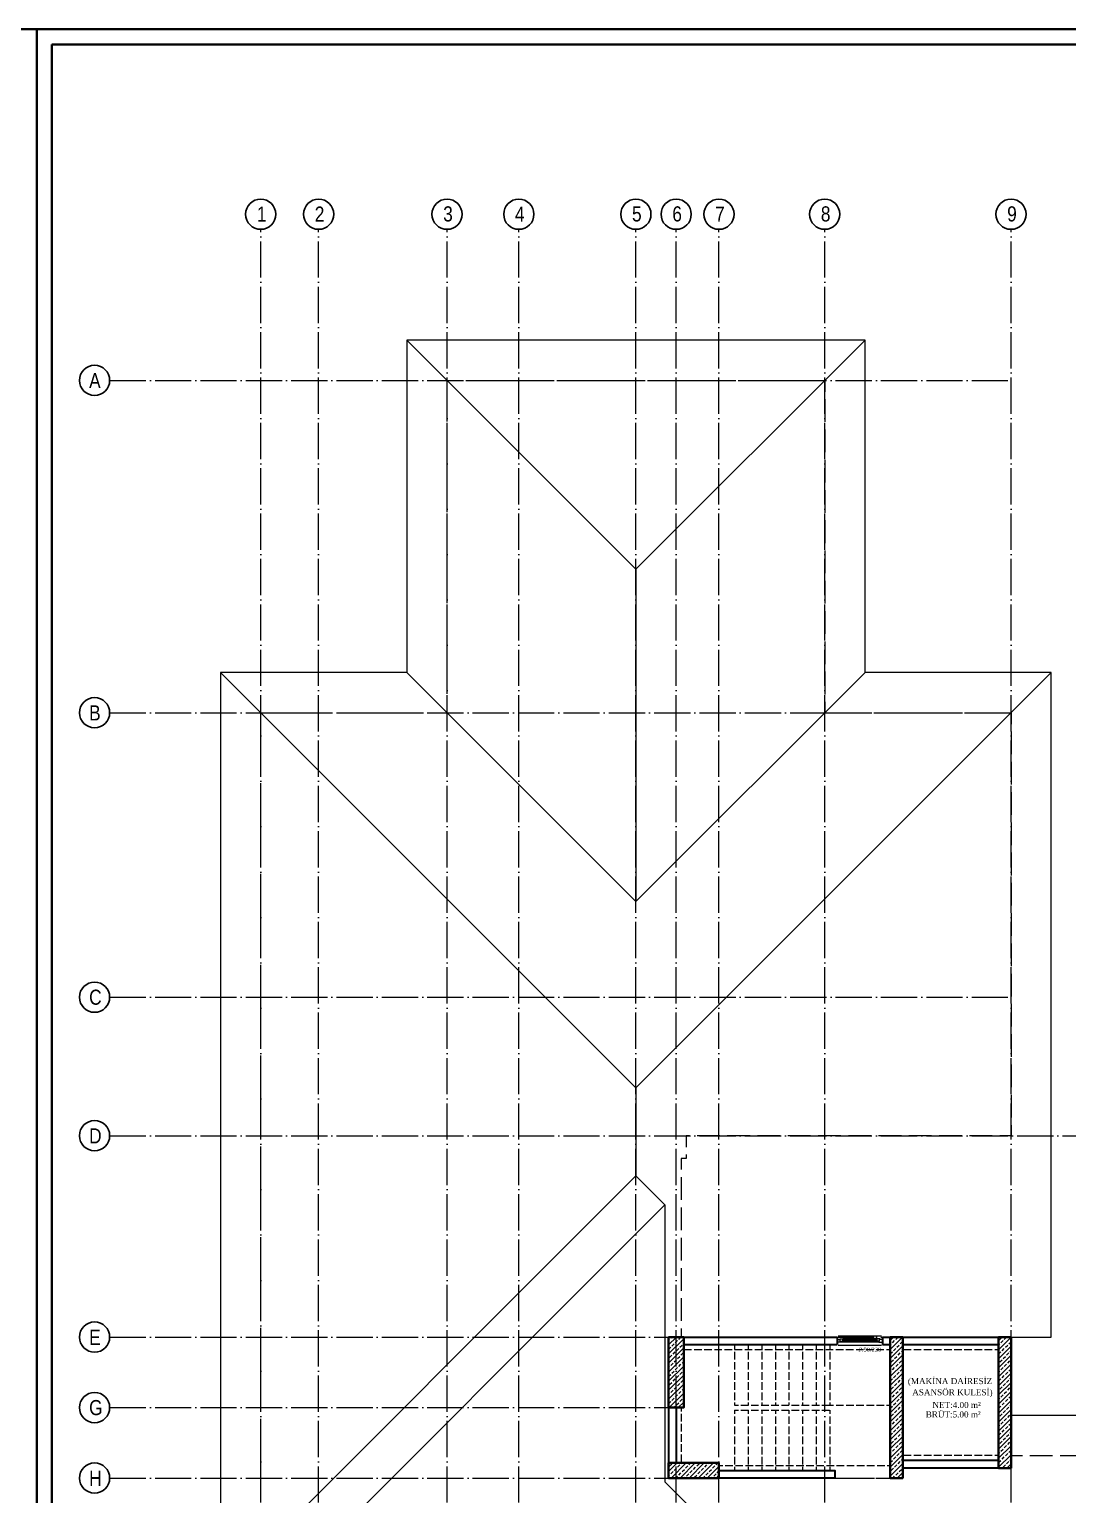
# Model space of a CAD drawing. Header units: millimetres. Extents: x 11587 to 81192, y -36083 to -25300.
# Drawn here: x 51122 to 53184, y -34493 to -31583 of the extents above; entities that cross this region are included whole.
import ezdxf

# ---------------------------------------------------------------- set-up
doc = ezdxf.new("R2010")
doc.units = ezdxf.units.MM
doc.linetypes.add('AKS', pattern=[30, 24, -3, 0, -3])
doc.linetypes.add('IZDUSUM1', pattern=[20, 7.5, -5, 7.5, 0])
for name, color, linetype, lineweight in [('rtm-aks balon', 20, 'Continuous', 25), ('rtm-aks balon yazı', 7, 'Continuous', 20), ('rtm-aks yeni', 7, 'AKS', 20), ('rtm-antet-02', 140, 'Continuous', 40), ('rtm-cam', 141, 'Continuous', 9), ('rtm-duv tugla', 22, 'Continuous', 35), ('rtm-izdusum-üst ince', 8, 'IZDUSUM1', 5), ('rtm-izdusum-üst kalın', 211, 'IZDUSUM1', 15), ('rtm-merdiven izdusum', 254, 'IZDUSUM1', 15), ('rtm-mhl-yazı-adı', 150, 'Continuous', 30), ('rtm-mhl-yazı-m2', 7, 'Continuous', 20), ('rtm-mhl-yazı-malzeme', 253, 'Continuous', 13), ('rtm-pen-ahsap', 35, 'Continuous', 13), ('rtm-plan katmanı-05', 205, 'Continuous', 20), ('rtm-plan katmanı-07', 135, 'Continuous', 9), ('rtm-tarama-betonarme', 51, 'Continuous', 15), ('rtm-tas_betonarme', 50, 'Continuous', 40)]:
    doc.layers.add(name, color=color, linetype=linetype, lineweight=lineweight)
doc.styles.add('AKSYAZI', font='ARIALN.TTF')
doc.styles.add('ARIAL', font='times.ttf')
doc.styles.add('VAZ-OLCU', font='times.ttf', dxfattribs={"height": 60})
pattern_1 = [(45, (35281.351, 20249.116), (-8.980256, 8.980256), []), (45, (35290.331, 20249.116), (-8.980256, 8.980256), [6.35, -3.175])]

msp = doc.modelspace()

# ---------------------------------------------------------------- hatches: boundary and pattern name
at = {"layer": 'rtm-tarama-betonarme'}
h = msp.add_hatch(dxfattribs=at)
h.set_pattern_fill('ANSI33', color=256, scale=2, style=0)
h.set_pattern_definition(pattern_1)
h.paths.add_polyline_path([(52391.19, -34180.13), (52421.19, -34180.13), (52421.19, -34320.13), (52391.19, -34320.13)])
h = msp.add_hatch(dxfattribs=at)
h.set_pattern_fill('ANSI33', color=256, scale=2, style=0)
h.set_pattern_definition(pattern_1)
h.paths.add_polyline_path([(52831.19, -34460.13), (52831.19, -34180.13), (52856.19, -34180.13), (52856.19, -34460.13)])
h = msp.add_hatch(dxfattribs=at)
h.set_pattern_fill('ANSI33', color=256, scale=2, style=0)
h.set_pattern_definition(pattern_1)
h.paths.add_polyline_path([(53046.19, -34440.13), (53046.19, -34180.13), (53071.19, -34180.13), (53071.19, -34440.13)])
h = msp.add_hatch(dxfattribs=at)
h.set_pattern_fill('ANSI33', color=256, scale=2, style=0)
h.set_pattern_definition(pattern_1)
h.paths.add_polyline_path([(52391.19, -34460.13), (52391.19, -34430.13), (52491.19, -34430.13), (52491.19, -34460.13)])

# ---------------------------------------------------------------- linework, layer by layer
at = {"layer": 'rtm-aks balon'}
for centre in [(51581.19, -31950.13), (51696.19, -31950.13), (51951.19, -31950.13), (52093.69, -31950.13), (52326.19, -31950.13), (52406.19, -31950.13), (52491.19, -31950.13), (52701.19, -31950.13), (53071.19, -31950.13), (51251.19, -32280.13), (51251.19, -32940.13), (51251.19, -33505.13), (51251.19, -33780.13), (51251.19, -34180.13), (51251.19, -34320.13), (51251.19, -34460.13)]:
    msp.add_circle(centre, 30, dxfattribs=at)
at = {"layer": 'rtm-aks yeni', "ltscale": 3}
for p, q in [((51581.19, -35680.13), (51581.19, -31980.13)), ((51696.19, -35680.13), (51696.19, -31980.13)), ((51951.19, -35680.13), (51951.19, -31980.13)), ((52093.69, -35680.13), (52093.69, -31980.13)), ((52326.19, -35680.13), (52326.19, -31980.13)), ((52406.19, -35680.13), (52406.19, -31980.13)), ((52491.19, -35680.13), (52491.19, -31980.13)), ((52701.19, -35680.13), (52701.19, -31980.13)), ((53071.19, -35680.13), (53071.19, -31980.13)), ((51281.19, -32280.13), (53071.19, -32280.13)), ((51281.19, -32940.13), (53071.19, -32940.13)), ((51281.19, -33505.13), (53071.19, -33505.13)), ((51281.19, -33780.13), (59646.19, -33780.13)), ((51281.19, -34180.13), (53071.19, -34180.13)), ((51281.19, -34320.13), (52421.19, -34320.13)), ((51281.19, -34460.13), (52856.19, -34460.13))]:
    msp.add_line(p, q, dxfattribs=at)
at = {"layer": 'rtm-antet-02'}
for points in [[(42481.61, -31582.89), (42481.61, -36082.89), (51136.61, -36082.89), (51136.61, -31582.89), (42481.61, -31582.89)], [(51136.61, -31582.89), (51136.61, -36082.89), (59791.61, -36082.89), (59791.61, -31582.89), (51136.61, -31582.89)]]:
    msp.add_lwpolyline(points, dxfattribs=at)
msp.add_lwpolyline([(51166.61, -31612.89), (51166.61, -36052.89), (59761.61, -36052.89), (59761.61, -31612.89)], close=True, dxfattribs=at)
at = {"layer": 'rtm-cam'}
msp.add_line((52737.19, -34185.88), (52805.19, -34185.88), dxfattribs=at)
at = {"layer": 'rtm-duv tugla'}
for points in [[(52421.19, -34180.13), (52726.19, -34180.13)], [(52421.19, -34195.13), (52726.19, -34195.13)], [(52726.19, -34180.13), (52726.19, -34195.13)], [(52816.19, -34180.13), (52831.19, -34180.13)], [(52816.19, -34180.13), (52816.19, -34195.13)], [(52816.19, -34195.13), (52831.19, -34195.13)], [(52856.19, -34180.13), (53046.19, -34180.13)], [(52856.19, -34195.13), (53046.19, -34195.13)], [(52391.19, -34320.13), (52391.19, -34430.13)], [(52406.19, -34320.13), (52406.19, -34430.13)], [(53046.19, -34425.13), (52856.19, -34425.13)], [(52491.19, -34445.13), (52721.19, -34445.13), (52721.19, -34460.13), (52491.19, -34460.13)], [(53046.19, -34440.13), (52856.19, -34440.13)]]:
    msp.add_lwpolyline(points, dxfattribs=at)
at = {"layer": 'rtm-izdusum-üst ince'}
for points in [[(52831.19, -34205.13), (52421.19, -34205.13)], [(53046.19, -34205.13), (52856.19, -34205.13)], [(52416.19, -34320.13), (52416.19, -34430.13)], [(53046.19, -34415.13), (52856.19, -34415.13)], [(52491.19, -34435.13), (52831.19, -34435.13)], [(53046.19, -34440.13), (52856.19, -34440.13)], [(52491.19, -34460.13), (52831.19, -34460.13)]]:
    msp.add_lwpolyline(points, dxfattribs=at)
at = {"layer": 'rtm-izdusum-üst kalın', "ltscale": 3}
msp.add_lwpolyline([(51951.19, -32280.13), (52701.19, -32280.13), (52701.19, -32940.13), (53071.19, -32940.13), (53071.19, -33780.13), (52426.19, -33780.13), (52426.19, -33825.13), (52416.19, -33825.13), (52416.19, -34180.13), (53071.19, -34180.13), (53071.19, -34415.13), (53346.19, -34415.13), (53346.19, -35270.13), (51696.19, -35270.13), (51696.19, -34605.13), (51581.19, -34605.13), (51581.19, -32940.13), (51951.19, -32940.13), (51951.19, -32280.13)], dxfattribs=at)
at = {"layer": 'rtm-merdiven izdusum'}
for points in [[(52522.19, -34197.13), (52522.19, -34315.13)], [(52549.19, -34197.13), (52549.19, -34315.13)], [(52576.19, -34197.13), (52576.19, -34315.13)], [(52603.19, -34197.13), (52603.19, -34315.13)], [(52630.19, -34197.13), (52630.19, -34315.13)], [(52657.19, -34197.13), (52657.19, -34315.13)], [(52684.19, -34197.13), (52684.19, -34315.13)], [(52711.19, -34197.13), (52711.19, -34315.13)], [(52522.19, -34315.13), (52711.19, -34315.13)], [(52522.19, -34325.13), (52522.19, -34443.13)], [(52522.19, -34325.13), (52711.19, -34325.13)], [(52549.19, -34325.13), (52549.19, -34443.13)], [(52576.19, -34325.13), (52576.19, -34443.13)], [(52603.19, -34325.13), (52603.19, -34443.13)], [(52630.19, -34325.13), (52630.19, -34443.13)], [(52657.19, -34325.13), (52657.19, -34443.13)], [(52684.19, -34325.13), (52684.19, -34443.13)], [(52711.19, -34315.13), (52829.19, -34315.13)], [(52711.19, -34325.13), (52711.19, -34443.13)]]:
    msp.add_lwpolyline(points, dxfattribs=at)
at = {"layer": 'rtm-pen-ahsap'}
for p, q in [((52726.19, -34185.13), (52732.19, -34185.13)), ((52733.69, -34190.13), (52726.19, -34190.13)), ((52731.56, -34183.63), (52737.19, -34183.63)), ((52732.19, -34188.13), (52732.19, -34185.13)), ((52732.19, -34188.13), (52737.19, -34188.13)), ((52733.69, -34190.13), (52733.69, -34188.13)), ((52805.19, -34183.63), (52737.19, -34183.63)), ((52737.19, -34188.13), (52737.19, -34183.63)), ((52805.19, -34188.13), (52737.19, -34188.13)), ((52810.83, -34183.63), (52805.19, -34183.63)), ((52805.19, -34188.13), (52805.19, -34183.63)), ((52810.19, -34188.13), (52805.19, -34188.13)), ((52808.69, -34190.13), (52808.69, -34188.13)), ((52808.69, -34190.13), (52816.19, -34190.13)), ((52816.19, -34185.13), (52810.19, -34185.13)), ((52810.19, -34188.13), (52810.19, -34185.13))]:
    msp.add_line(p, q, dxfattribs=at)
for points in [[(52731.56, -34183.63), (52730.69, -34185.13)], [(52810.83, -34183.63), (52811.69, -34185.13)]]:
    msp.add_lwpolyline(points, dxfattribs=at)
at = {"layer": 'rtm-plan katmanı-05'}
msp.add_line((52856.19, -34415.13), (52856.19, -34410.13), dxfattribs=at)
at = {"layer": 'rtm-plan katmanı-05', "ltscale": 0.6}
for points in [[(52814.19, -34178.13), (52728.19, -34178.13)], [(52814.19, -34197.13), (52728.19, -34197.13)]]:
    msp.add_lwpolyline(points, dxfattribs=at)
at = {"layer": 'rtm-plan katmanı-07'}
for points in [[(53071.19, -34180.13), (53151.19, -34180.13), (53151.19, -32860.13), (52781.19, -32860.13), (52781.19, -32200.13), (51871.19, -32200.13), (51871.19, -32860.13), (51501.19, -32860.13), (51501.19, -34685.13), (51616.19, -34685.13), (51616.19, -35350.13), (59311.19, -35350.13), (59311.19, -34685.13), (59426.19, -34685.13), (59426.19, -32860.13), (59056.19, -32860.13), (59056.19, -32200.13), (58146.19, -32200.13), (58146.19, -32860.13), (57776.19, -32860.13), (57776.19, -34180.13), (57856.19, -34180.13)], [(51871.19, -32200.13), (52326.19, -32655.13)], [(52781.19, -32200.13), (52326.19, -32655.13)], [(52326.19, -32655.13), (52326.19, -33315.13)], [(51501.19, -32860.13), (52326.19, -33685.13)], [(51871.19, -32860.13), (52326.19, -33315.13)], [(52781.19, -32860.13), (52326.19, -33315.13)], [(53151.19, -32860.13), (52326.19, -33685.13)], [(52326.19, -33685.13), (52326.19, -33860.13)], [(53071.19, -34335.13), (53276.19, -34335.13), (53276.19, -33700.13), (57651.19, -33700.13), (57651.19, -34335.13), (57856.19, -34335.13)], [(51501.19, -34685.13), (52326.19, -33860.13)], [(52383.69, -33917.63), (52326.19, -33860.13)], [(51616.19, -34685.13), (52383.69, -33917.63)], [(52383.69, -33917.63), (52383.69, -34467.63)], [(52808.69, -34190.13), (52733.69, -34190.13)], [(52441.19, -34525.13), (52383.69, -34467.63)]]:
    msp.add_lwpolyline(points, dxfattribs=at)
at = {"layer": 'rtm-tas_betonarme'}
for points in [[(52391.19, -34180.13), (52421.19, -34180.13), (52421.19, -34320.13), (52391.19, -34320.13)], [(52831.19, -34180.13), (52856.19, -34180.13), (52856.19, -34460.13), (52831.19, -34460.13)], [(53046.19, -34180.13), (53071.19, -34180.13), (53071.19, -34440.13), (53046.19, -34440.13)], [(52391.19, -34430.13), (52491.19, -34430.13), (52491.19, -34460.13), (52391.19, -34460.13)]]:
    msp.add_lwpolyline(points, close=True, dxfattribs=at)

# ---------------------------------------------------------------- texts
at = {"layer": 'rtm-aks balon yazı', "char_height": 30, "width": 27.7214, "attachment_point": 7, "style": 'AKSYAZI'}
for s, insert in [('1', (51573.5, -31964.9)), ('2', (51688.5, -31964.9)), ('3', (51943.5, -31964.9)), ('4', (52086, -31964.9)), ('5', (52318.5, -31964.9)), ('6', (52398.5, -31964.9)), ('7', (52483.5, -31964.9)), ('8', (52693.5, -31964.9)), ('9', (53063.5, -31964.9)), ('A', (51240.4, -32295.55)), ('B', (51240.4, -32955.55)), ('C', (51240.4, -33520.55)), ('D', (51240.4, -33795.55)), ('E', (51240.4, -34195.55)), ('G', (51240.4, -34335.55)), ('H', (51240.4, -34475.55))]:
    msp.add_mtext(s, dxfattribs=dict(at, insert=insert))
at = {"layer": 'rtm-mhl-yazı-adı', "style": 'ARIAL'}
for s, p in [('(MAKİNA DAİRESİZ', (52866.29, -34273.55)), ('ASANSÖR KULESİ)', (52874.96, -34295.71))]:
    msp.add_text(s, height=12, dxfattribs=at).set_placement(p)
at = {"layer": 'rtm-mhl-yazı-m2', "style": 'ARIAL'}
for s, p in [('NET:4.00 m² ', (52915.09, -34321.01)), ('BRÜT:5.00 m² ', (52901.75, -34339.7))]:
    msp.add_text(s, height=12, dxfattribs=at).set_placement(p)
at = {"layer": 'rtm-mhl-yazı-malzeme', "style": 'VAZ-OLCU'}
msp.add_text('P.90/230', height=8.192, rotation=359.9602, dxfattribs=at).set_placement((52768.31, -34209.05))

doc.saveas('drawing.dxf')
